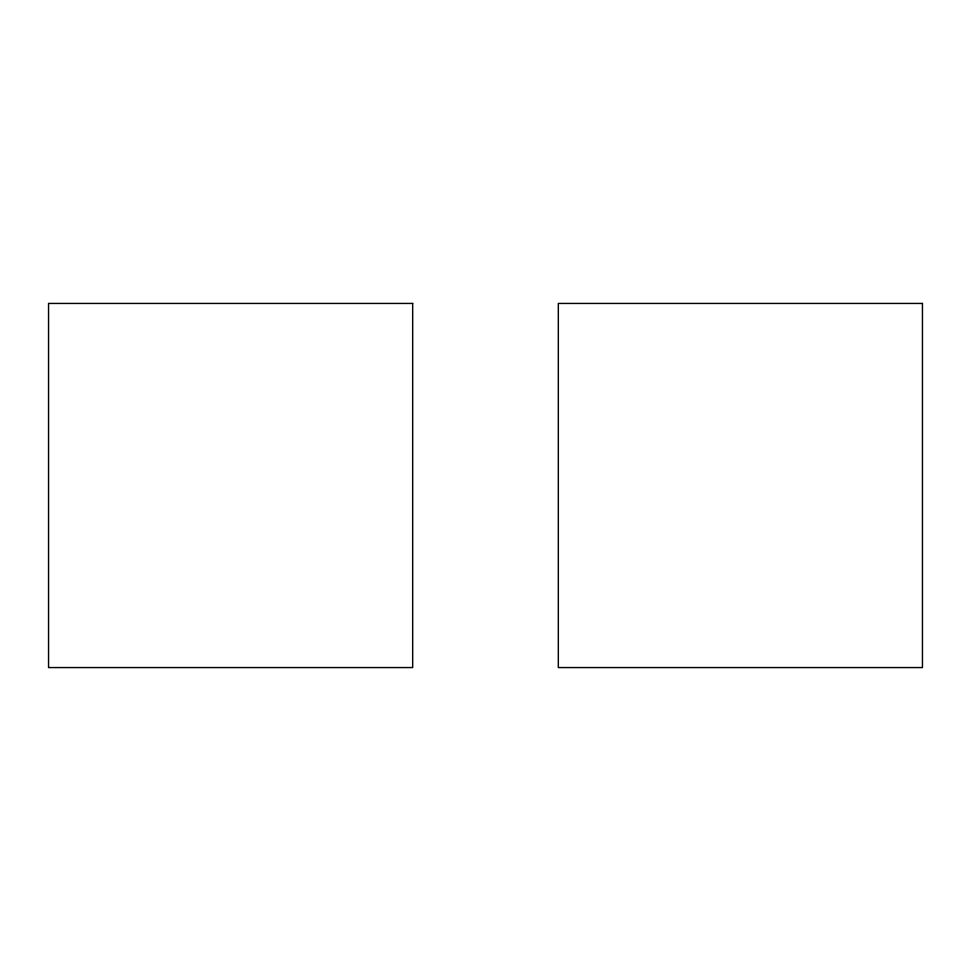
<?xml version="1.0" encoding="UTF-8"?>
<svg xmlns="http://www.w3.org/2000/svg" width="971" height="971" viewBox="0 0 971 971"><rect width="100%" height="100%" fill="white"/><g stroke="black" fill="none" stroke-linecap="round" stroke-linejoin="round"><path stroke-width="1.46" d="M412.675 303.438L48.55 303.438L48.55 667.563L412.675 667.563L412.675 303.438M922.45 303.438L558.325 303.438L558.325 667.563L922.45 667.563L922.45 303.438"/></g></svg>
